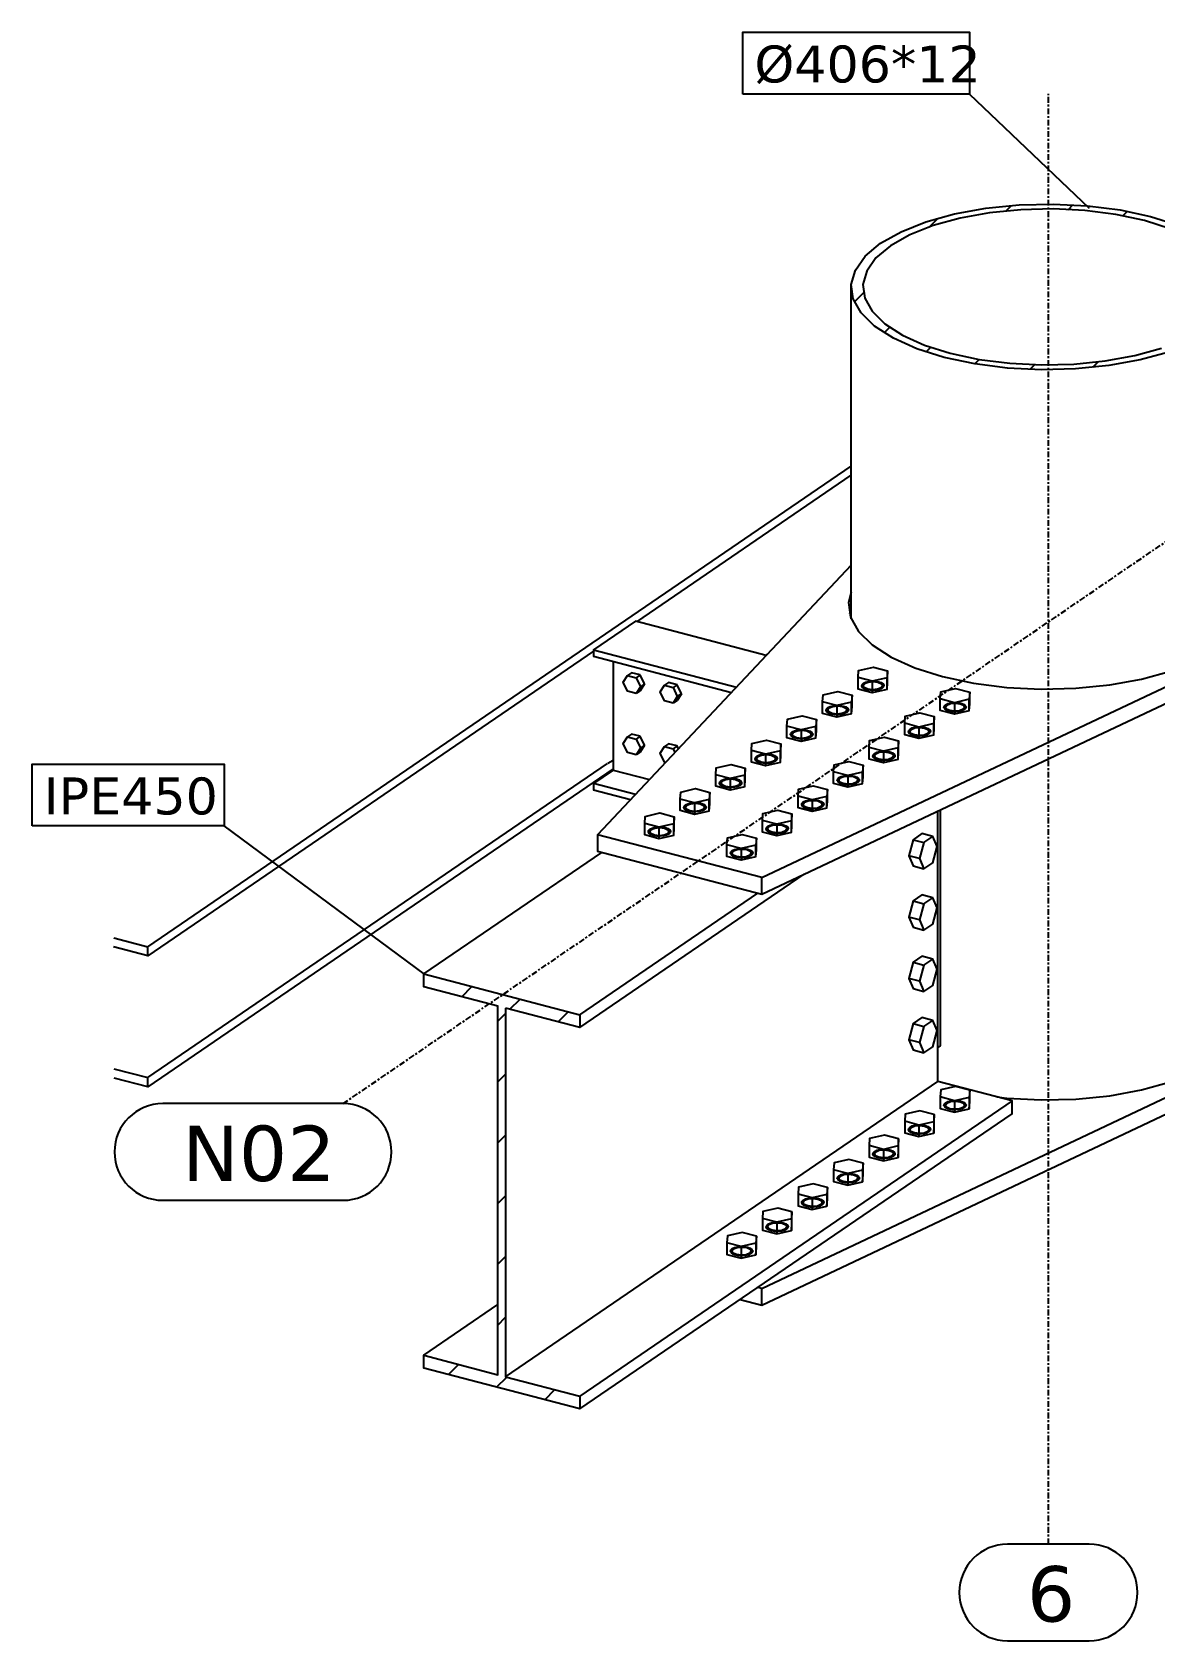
# Model space of a CAD drawing. Header units: millimetres. Extents: x 15962 to 71432, y 9666 to 72266.
# Drawn here: x 27945 to 29107, y 32932 to 34597 of the extents above; entities that cross this region are included whole.
import ezdxf

# ---------------------------------------------------------------- set-up
doc = ezdxf.new("R2010")
doc.units = ezdxf.units.MM
doc.header["$LTSCALE"] = 2
doc.linetypes.add('DXK_LINE_DOT3', pattern=[5.9187, 2.979, -0.9799, 0.9799, -0.9799])
doc.styles.add('Arial Narrow', font='verdana.ttf', dxfattribs={"height": 0.2})

msp = doc.modelspace()

# ---------------------------------------------------------------- hatches: boundary and pattern name
at = {"linetype": 'Continuous'}
h = msp.add_hatch(dxfattribs=at)
h.set_pattern_fill('', scale=14, style=0, pattern_type=0)
h.set_pattern_definition([(45, (28920.57, 34253.684), (-31.431, 31.431), [])])
h.paths.add_polyline_path([(28888.9726, 34260.4151), (28920.5708, 34253.6841), (28954.4547, 34249.3743), (28989.5947, 34247.6166), (29024.923, 34248.4644), (29059.3662, 34251.892), (29091.8779, 34257.7952), (29121.4701, 34265.9946), (29147.2436, 34276.2411), (29168.4155, 34288.2234), (29184.3423, 34301.5774), (29194.5402, 34315.8974), (29198.6993, 34330.7482), (29196.6932, 34345.6786), (29188.5829, 34360.2349), (29174.6148, 34373.9749), (29155.2133, 34386.4811), (29130.9679, 34397.3735), (29102.6154, 34406.3211), (29071.0171, 34413.0521), (29037.1332, 34417.3619), (29001.9933, 34419.1196), (28966.6649, 34418.2718), (28932.2217, 34414.8442), (28899.7101, 34408.941), (28870.1179, 34400.7416), (28844.3443, 34390.4951), (28823.1725, 34378.5128), (28807.2456, 34365.1588), (28797.0477, 34350.8388), (28792.8886, 34335.988), (28794.8947, 34321.0576), (28803.0051, 34306.5013), (28816.9732, 34292.7613), (28836.3746, 34280.2551), (28860.62, 34269.3627)])
h.paths.add_polyline_path([(28845.7984, 34283.3948), (28827.5438, 34295.1617), (28814.4014, 34308.0895), (28806.7706, 34321.7854), (28804.8831, 34335.8332), (28808.7963, 34349.8061), (28818.3913, 34363.2795), (28833.3767, 34375.8441), (28853.297, 34387.1181), (28877.547, 34396.7589), (28905.3899, 34404.4737), (28935.9797, 34410.0279), (28968.3869, 34413.2528), (29001.6268, 34414.0505), (29034.6895, 34412.3967), (29066.5704, 34408.3417), (29096.3008, 34402.0086), (29122.9773, 34393.5899), (29145.7895, 34383.3414), (29164.0441, 34371.5745), (29177.1865, 34358.6467), (29184.8174, 34344.9509), (29186.7049, 34330.903), (29182.7917, 34316.9301), (29173.1966, 34303.4567), (29158.2113, 34290.8921), (29138.2909, 34279.6181), (29114.0409, 34269.9773), (29086.198, 34262.2625), (29055.6083, 34256.7083), (29023.2011, 34253.4834), (28989.9611, 34252.6857), (28956.8984, 34254.3395), (28925.0175, 34258.3945), (28895.2871, 34264.7276), (28868.6106, 34273.1463)])
h = msp.add_hatch(dxfattribs=at)
h.set_pattern_fill('', scale=14, style=0, pattern_type=0)
h.set_pattern_definition([(45, (28350.38, 33622.49), (-31.431, 31.431), [])])
h.paths.add_polyline_path([(28511.9448, 33580.2381), (28350.3778, 33622.4918), (28350.3778, 33609.2597), (28427.1646, 33589.1781), (28427.1646, 33207.8037), (28350.3778, 33227.8853), (28350.3778, 33214.6532), (28511.9448, 33172.3996), (28511.9448, 33185.6317), (28435.1579, 33205.7133), (28435.1579, 33587.0876), (28511.9448, 33567.006)])

# ---------------------------------------------------------------- linework, layer by layer
at = {"color": 7, "linetype": 'Continuous'}
for p, q in [((29039.4044, 34414.435), (28915.1001, 34532.9314)), ((28574.2952, 33931.811), (28570.1275, 33928.9648)), ((28578.7137, 33922.4987), (28574.2952, 33931.811)), ((28578.7137, 33922.4987), (28574.5461, 33919.6525)), ((28612.561, 33921.8036), (28608.3934, 33918.9573)), ((28616.9796, 33912.4913), (28612.561, 33921.8036)), ((28829.8822, 33916.888), (28829.8822, 33928.8512)), ((28616.9796, 33912.4913), (28612.812, 33909.645)), ((28829.8822, 33916.888), (28814.6286, 33913.4203)), ((28914.942, 33894.666), (28914.942, 33906.6293)), ((28793.0751, 33891.7245), (28777.8214, 33888.2568)), ((28793.0751, 33891.7245), (28793.0751, 33903.6878)), ((28914.942, 33894.666), (28899.6884, 33891.1983)), ((28756.268, 33866.561), (28756.268, 33878.5243)), ((28878.1349, 33869.5025), (28878.1349, 33881.4658)), ((28574.2952, 33868.3695), (28570.1275, 33865.5232)), ((28578.7137, 33859.0572), (28574.2952, 33868.3695)), ((28578.7137, 33859.0572), (28574.5461, 33856.2109)), ((28756.268, 33866.561), (28741.0143, 33863.0933)), ((28841.3278, 33844.3391), (28841.3278, 33856.3023)), ((28878.1349, 33869.5025), (28862.8813, 33866.0348)), ((28719.4608, 33841.3975), (28704.2072, 33837.9298)), ((28719.4608, 33841.3975), (28719.4608, 33853.3608)), ((28841.3278, 33844.3391), (28826.0742, 33840.8714)), ((28682.6537, 33816.234), (28682.6537, 33828.1973)), ((28804.5207, 33819.1756), (28804.5207, 33831.1388)), ((28682.6537, 33816.234), (28667.4001, 33812.7663)), ((28767.7135, 33794.0121), (28767.7135, 33805.9753)), ((28804.5207, 33819.1756), (28789.267, 33815.7079)), ((28645.8466, 33791.0705), (28630.5929, 33787.6028)), ((28645.8466, 33791.0705), (28645.8466, 33803.0338)), ((28767.7135, 33794.0121), (28752.4599, 33790.5444)), ((28351.1945, 33622.1758), (28144.0224, 33775.5857)), ((28609.0395, 33765.9071), (28609.0395, 33777.8703)), ((28730.9064, 33768.8486), (28730.9064, 33780.8119)), ((28609.0395, 33765.9071), (28593.7858, 33762.4394)), ((28694.0993, 33743.6851), (28694.0993, 33755.6484)), ((28730.9064, 33768.8486), (28715.6528, 33765.3809)), ((28694.0993, 33743.6851), (28678.8457, 33740.2174)), ((28863.5067, 33741.7788), (28868.0639, 33731.2965)), ((28863.5067, 33678.3373), (28868.0639, 33667.8549)), ((28863.5067, 33614.8957), (28868.0639, 33604.4134)), ((28863.5067, 33551.4542), (28868.0639, 33540.9718))]:
    msp.add_line(p, q, dxfattribs=at)
at = {"color": 1, "linetype": 'DXK_LINE_DOT3'}
for p, q in [((28996.8314, 33032.4766), (28996.8314, 34533.0968)), ((28267.0398, 33488.2994), (29726.6387, 34485.1233))]:
    msp.add_line(p, q, dxfattribs=at)
at = {"color": 2, "linetype": 'Continuous'}
for p, q in [((28792.8886, 33989.9766), (28792.8886, 34335.988)), ((28570.9544, 33986.9309), (28792.8886, 34138.4995)), ((28791.4536, 33995.2189), (28792.8886, 34000.343)), ((28526.2327, 33957.8734), (28674.0647, 33919.2118)), ((28704.3383, 33952.0478), (28706.1731, 33953.3009)), ((28546.4919, 33843.2975), (28541.0446, 33840.1259)), ((28546.4919, 33833.4068), (28584.0046, 33823.5963)), ((28700.3766, 33722.1307), (28530.318, 33766.598)), ((28350.3778, 33622.4918), (28534.5506, 33748.2714)), ((28511.9448, 33567.006), (28744.2439, 33725.6532)), ((28511.9448, 33580.2381), (28696.1247, 33706.0226)), ((28029.5695, 33659.8951), (28064.7039, 33650.7066)), ((28064.7039, 33641.1903), (28029.4533, 33650.4092)), ((28029.5695, 33524.402), (28064.7039, 33515.2135)), ((28064.7039, 33505.6973), (28030.0446, 33514.7616)), ((28959.2318, 33491.1035), (28882.4449, 33511.1851)), ((28700.3766, 33297.0723), (28696.1247, 33298.1841)), ((28350.3778, 33227.8853), (28427.1646, 33280.3264))]:
    msp.add_line(p, q, dxfattribs=at)
for points in [[(29121.4701, 34265.9946), (29091.8779, 34257.7952), (29059.3662, 34251.892), (29024.923, 34248.4644), (28989.5947, 34247.6166), (28954.4547, 34249.3743), (28920.5708, 34253.6841), (28888.9726, 34260.4151), (28860.62, 34269.3627), (28836.3746, 34280.2551), (28816.9732, 34292.7613), (28803.0051, 34306.5013), (28794.8947, 34321.0576), (28792.8886, 34335.988), (28797.0477, 34350.8388), (28807.2456, 34365.1588), (28823.1725, 34378.5128), (28844.3443, 34390.4951), (28870.1179, 34400.7416), (28899.7101, 34408.941), (28932.2217, 34414.8442), (28966.6649, 34418.2718), (29001.9933, 34419.1196), (29037.1332, 34417.3619), (29071.0171, 34413.0521), (29102.6154, 34406.3211), (29130.9679, 34397.3735)], [(29122.9773, 34393.5899), (29096.3008, 34402.0086), (29066.5704, 34408.3417), (29034.6895, 34412.3967), (29001.6268, 34414.0505), (28968.3869, 34413.2528), (28935.9797, 34410.0279), (28905.3899, 34404.4737), (28877.547, 34396.7589), (28853.297, 34387.1181), (28833.3767, 34375.8441), (28818.3913, 34363.2795), (28808.7963, 34349.8061), (28804.8831, 34335.8332), (28806.7706, 34321.7854), (28814.4014, 34308.0895), (28827.5438, 34295.1617), (28845.7984, 34283.3948), (28868.6106, 34273.1463), (28895.2871, 34264.7276), (28925.0175, 34258.3945), (28956.8984, 34254.3395), (28989.9611, 34252.6857), (29023.2011, 34253.4834), (29055.6083, 34256.7083), (29086.198, 34262.2625), (29114.0409, 34269.9773)], [(28792.8886, 34045.3655), (28530.318, 33766.598), (28530.318, 33749.3781), (28700.3766, 33704.9108), (29189.6743, 33936.2729), (29462.0565, 34224.3832), (29462.0565, 34241.6031), (29291.986, 34286.0806), (29198.6993, 34242.0701)], [(28792.8886, 34017.5628), (28789.89, 34006.8558), (28791.9258, 33991.7047), (28800.156, 33976.9333), (28814.3305, 33962.9902), (28834.0187, 33950.2992), (28858.6224, 33939.2458), (28887.3939, 33930.166), (28919.4592, 33923.3355), (28953.8438, 33918.962), (28989.5031, 33917.1784), (29025.3535, 33918.0387), (29060.3057, 33921.5169), (29093.2978, 33927.5073), (29123.3273, 33935.8279), (29149.4818, 33946.2259), (29170.9665, 33958.3853), (29187.1287, 33971.9366), (29197.4773, 33986.4682), (29201.6979, 34001.5385), (29199.6621, 34016.6895), (29198.6993, 34018.4176)], [(28704.8635, 33951.9105), (28569.3822, 33987.3421), (28526.2327, 33957.8734), (28526.2327, 33951.1667), (28668.9962, 33913.8307)], [(28546.4919, 33945.8685), (28546.4919, 33833.4068), (28526.2327, 33819.5708)], [(28700.3766, 33704.9108), (28700.3766, 33722.1307), (29189.6743, 33953.4928), (29189.6743, 33936.2729)], [(28569.5442, 33808.2439), (28526.2327, 33819.5708), (28526.2327, 33812.8642), (28564.4757, 33802.8627)], [(28435.1579, 33205.7133), (28882.4449, 33511.1851), (28882.4449, 33791.001)], [(28884.9759, 33792.1977), (28884.9759, 33548.0148), (28882.4449, 33546.2863)], [(28677.8915, 33285.7319), (28700.3766, 33279.8525), (29189.6743, 33511.2146), (29324.3893, 33653.7084)], [(28943.4883, 33495.2208), (28953.8438, 33493.9037), (28989.5031, 33492.12), (29025.3535, 33492.9803), (29060.3057, 33496.4586), (29093.2978, 33502.449), (29123.3273, 33510.7696), (29149.4818, 33521.1675), (29170.9665, 33533.3269), (29187.1287, 33546.8783), (29197.4773, 33561.4099), (29201.6979, 33576.4801), (29199.6621, 33591.6312), (29198.6993, 33593.3593)], [(28700.3766, 33279.8525), (28700.3766, 33297.0723), (29189.6743, 33528.4344), (29189.6743, 33511.2146)], [(28511.9448, 33172.3996), (28959.2318, 33477.8715), (28959.2318, 33491.1035), (28511.9448, 33185.6317)]]:
    msp.add_lwpolyline(points, dxfattribs=at)
at = {"color": 7, "linetype": 'Continuous'}
for points in [[(28814.6286, 33925.3835), (28799.8958, 33929.2325), (28800.4166, 33936.5491), (28815.6703, 33940.0168), (28830.4031, 33936.1679), (28829.8822, 33928.8512)], [(28570.1275, 33912.6512), (28561.2904, 33914.9624), (28556.8719, 33924.2747), (28561.2904, 33931.2759), (28570.1275, 33928.9648), (28574.5461, 33919.6525)], [(28821.1963, 33924.8709), (28823.9231, 33923.8789), (28825.7911, 33922.5793), (28826.6174, 33921.0994), (28826.3211, 33919.584), (28824.9313, 33918.1814), (28822.5839, 33917.029), (28819.5089, 33916.2396), (28816.007, 33915.8904), (28812.4213, 33916.0156), (28809.1025, 33916.6029), (28806.3757, 33917.595), (28804.5077, 33918.8946), (28803.6814, 33920.3745), (28803.9777, 33921.8899), (28805.3675, 33923.2925), (28807.7149, 33924.4449), (28810.79, 33925.2343), (28814.2918, 33925.5835), (28817.8776, 33925.4583)], [(28819.8867, 33917.0151), (28814.8487, 33916.5127), (28809.8913, 33917.1421), (28806.3427, 33918.7349), (28805.1539, 33920.864), (28806.6434, 33922.9591), (28810.4121, 33924.4588), (28815.4501, 33924.9612), (28820.4076, 33924.3317), (28823.9561, 33922.739), (28825.1449, 33920.6098), (28823.6554, 33918.5147)], [(28608.3934, 33902.6438), (28599.5563, 33904.9549), (28595.1377, 33914.2673), (28599.5563, 33921.2685), (28608.3934, 33918.9573), (28612.812, 33909.645)], [(28777.8214, 33900.2201), (28763.0887, 33904.069), (28763.6095, 33911.3857), (28778.8631, 33914.8534), (28793.5959, 33911.0044), (28793.0751, 33903.6878)], [(28899.6884, 33903.1616), (28884.9556, 33907.0105), (28885.4765, 33914.3272), (28900.7301, 33917.7949), (28915.4629, 33913.9459), (28914.942, 33906.6293)], [(28741.0143, 33875.0566), (28726.2815, 33878.9055), (28726.8024, 33886.2222), (28742.056, 33889.6899), (28756.7888, 33885.8409), (28756.268, 33878.5243)], [(28784.3892, 33899.7074), (28787.116, 33898.7154), (28788.984, 33897.4158), (28789.8103, 33895.9359), (28789.514, 33894.4205), (28788.1242, 33893.0179), (28785.7768, 33891.8655), (28782.7017, 33891.0761), (28779.1999, 33890.7269), (28775.6141, 33890.8521), (28772.2954, 33891.4394), (28769.5686, 33892.4315), (28767.7006, 33893.7311), (28766.8743, 33895.211), (28767.1706, 33896.7264), (28768.5604, 33898.129), (28770.9078, 33899.2814), (28773.9829, 33900.0708), (28777.4847, 33900.42), (28781.0705, 33900.2948)], [(28783.0796, 33891.8516), (28778.0416, 33891.3492), (28773.0841, 33891.9787), (28769.5356, 33893.5714), (28768.3468, 33895.7005), (28769.8363, 33897.7956), (28773.605, 33899.2953), (28778.643, 33899.7977), (28783.6005, 33899.1682), (28787.149, 33897.5755), (28788.3378, 33895.4464), (28786.8483, 33893.3512)], [(28862.8813, 33877.9981), (28848.1485, 33881.8471), (28848.6693, 33889.1637), (28863.923, 33892.6314), (28878.6558, 33888.7825), (28878.1349, 33881.4658)], [(28906.2561, 33902.649), (28908.9829, 33901.657), (28910.8509, 33900.3574), (28911.6772, 33898.8774), (28911.381, 33897.362), (28909.9911, 33895.9595), (28907.6438, 33894.8071), (28904.5687, 33894.0176), (28901.0669, 33893.6684), (28897.4811, 33893.7936), (28894.1624, 33894.381), (28891.4355, 33895.373), (28889.5676, 33896.6726), (28888.7413, 33898.1525), (28889.0375, 33899.668), (28890.4274, 33901.0705), (28892.7747, 33902.2229), (28895.8498, 33903.0123), (28899.3516, 33903.3616), (28902.9374, 33903.2364)], [(28904.9466, 33894.7931), (28899.9085, 33894.2907), (28894.9511, 33894.9202), (28891.4026, 33896.5129), (28890.2138, 33898.6421), (28891.7033, 33900.7372), (28895.4719, 33902.2369), (28900.51, 33902.7393), (28905.4674, 33902.1098), (28909.0159, 33900.5171), (28910.2047, 33898.3879), (28908.7152, 33896.2928)], [(28747.5821, 33874.544), (28750.3089, 33873.5519), (28752.1768, 33872.2523), (28753.0031, 33870.7724), (28752.7069, 33869.257), (28751.317, 33867.8544), (28748.9697, 33866.702), (28745.8946, 33865.9126), (28742.3928, 33865.5634), (28738.807, 33865.6886), (28735.4883, 33866.276), (28732.7615, 33867.268), (28730.8935, 33868.5676), (28730.0672, 33870.0475), (28730.3635, 33871.5629), (28731.7533, 33872.9655), (28734.1006, 33874.1179), (28737.1757, 33874.9073), (28740.6776, 33875.2565), (28744.2633, 33875.1313)], [(28746.2725, 33866.6881), (28741.2345, 33866.1857), (28736.277, 33866.8152), (28732.7285, 33868.4079), (28731.5397, 33870.537), (28733.0292, 33872.6322), (28736.7978, 33874.1318), (28741.8359, 33874.6342), (28746.7933, 33874.0047), (28750.3419, 33872.412), (28751.5306, 33870.2829), (28750.0411, 33868.1878)], [(28869.449, 33877.4855), (28872.1758, 33876.4935), (28874.0438, 33875.1939), (28874.8701, 33873.7139), (28874.5738, 33872.1985), (28873.184, 33870.796), (28870.8367, 33869.6436), (28867.7616, 33868.8541), (28864.2597, 33868.5049), (28860.674, 33868.6301), (28857.3552, 33869.2175), (28854.6284, 33870.2095), (28852.7604, 33871.5091), (28851.9341, 33872.9891), (28852.2304, 33874.5045), (28853.6202, 33875.907), (28855.9676, 33877.0594), (28859.0427, 33877.8489), (28862.5445, 33878.1981), (28866.1303, 33878.0729)], [(28868.1394, 33869.6296), (28863.1014, 33869.1272), (28858.144, 33869.7567), (28854.5954, 33871.3494), (28853.4066, 33873.4786), (28854.8961, 33875.5737), (28858.6648, 33877.0734), (28863.7028, 33877.5758), (28868.6603, 33876.9463), (28872.2088, 33875.3536), (28873.3976, 33873.2244), (28871.9081, 33871.1293)], [(28570.1275, 33849.2097), (28561.2904, 33851.5208), (28556.8719, 33860.8332), (28561.2904, 33867.8344), (28570.1275, 33865.5232), (28574.5461, 33856.2109)], [(28704.2072, 33849.8931), (28689.4744, 33853.742), (28689.9952, 33861.0587), (28705.2489, 33864.5264), (28719.9817, 33860.6774), (28719.4608, 33853.3608)], [(28826.0742, 33852.8346), (28811.3414, 33856.6836), (28811.8622, 33864.0002), (28827.1158, 33867.4679), (28841.8486, 33863.619), (28841.3278, 33856.3023)], [(28667.4001, 33824.7296), (28652.6673, 33828.5785), (28653.1881, 33835.8952), (28668.4418, 33839.3629), (28683.1746, 33835.5139), (28682.6537, 33828.1973)], [(28710.7749, 33849.3805), (28713.5017, 33848.3884), (28715.3697, 33847.0888), (28716.196, 33845.6089), (28715.8998, 33844.0935), (28714.5099, 33842.6909), (28712.1626, 33841.5385), (28709.0875, 33840.7491), (28705.5857, 33840.3999), (28701.9999, 33840.5251), (28698.6812, 33841.1125), (28695.9543, 33842.1045), (28694.0864, 33843.4041), (28693.2601, 33844.884), (28693.5563, 33846.3994), (28694.9462, 33847.802), (28697.2935, 33848.9544), (28700.3686, 33849.7438), (28703.8704, 33850.093), (28707.4562, 33849.9678)], [(28709.4654, 33841.5246), (28704.4273, 33841.0222), (28699.4699, 33841.6517), (28695.9213, 33843.2444), (28694.7326, 33845.3736), (28696.2221, 33847.4687), (28699.9907, 33848.9683), (28705.0287, 33849.4707), (28709.9862, 33848.8413), (28713.5347, 33847.2485), (28714.7235, 33845.1194), (28713.234, 33843.0243)], [(28789.267, 33827.6711), (28774.5342, 33831.5201), (28775.0551, 33838.8367), (28790.3087, 33842.3044), (28805.0415, 33838.4555), (28804.5207, 33831.1388)], [(28832.6419, 33852.322), (28835.3687, 33851.33), (28837.2367, 33850.0304), (28838.063, 33848.5505), (28837.7667, 33847.035), (28836.3769, 33845.6325), (28834.0295, 33844.4801), (28830.9544, 33843.6906), (28827.4526, 33843.3414), (28823.8668, 33843.4666), (28820.5481, 33844.054), (28817.8213, 33845.046), (28815.9533, 33846.3456), (28815.127, 33847.8256), (28815.4233, 33849.341), (28816.8131, 33850.7435), (28819.1605, 33851.8959), (28822.2356, 33852.6854), (28825.7374, 33853.0346), (28829.3232, 33852.9094)], [(28831.3323, 33844.4661), (28826.2943, 33843.9637), (28821.3368, 33844.5932), (28817.7883, 33846.1859), (28816.5995, 33848.3151), (28818.089, 33850.4102), (28821.8577, 33851.9099), (28826.8957, 33852.4123), (28831.8532, 33851.7828), (28835.4017, 33850.1901), (28836.5905, 33848.0609), (28835.101, 33845.9658)], [(28673.9678, 33824.217), (28676.6946, 33823.225), (28678.5626, 33821.9254), (28679.3889, 33820.4454), (28679.0926, 33818.93), (28677.7028, 33817.5275), (28675.3554, 33816.3751), (28672.2804, 33815.5856), (28668.7785, 33815.2364), (28665.1928, 33815.3616), (28661.874, 33815.949), (28659.1472, 33816.941), (28657.2792, 33818.2406), (28656.4529, 33819.7205), (28656.7492, 33821.236), (28658.139, 33822.6385), (28660.4864, 33823.7909), (28663.5615, 33824.5804), (28667.0633, 33824.9296), (28670.6491, 33824.8044)], [(28672.6582, 33816.3611), (28667.6202, 33815.8587), (28662.6628, 33816.4882), (28659.1142, 33818.0809), (28657.9254, 33820.2101), (28659.4149, 33822.3052), (28663.1836, 33823.8049), (28668.2216, 33824.3073), (28673.1791, 33823.6778), (28676.7276, 33822.0851), (28677.9164, 33819.9559), (28676.4269, 33817.8608)], [(28795.8348, 33827.1585), (28798.5616, 33826.1665), (28800.4295, 33824.8669), (28801.2558, 33823.387), (28800.9596, 33821.8716), (28799.5698, 33820.469), (28797.2224, 33819.3166), (28794.1473, 33818.5272), (28790.6455, 33818.1779), (28787.0597, 33818.3032), (28783.741, 33818.8905), (28781.0142, 33819.8826), (28779.1462, 33821.1821), (28778.3199, 33822.6621), (28778.6162, 33824.1775), (28780.006, 33825.58), (28782.3533, 33826.7324), (28785.4284, 33827.5219), (28788.9303, 33827.8711), (28792.516, 33827.7459)], [(28794.5252, 33819.3027), (28789.4872, 33818.8003), (28784.5297, 33819.4297), (28780.9812, 33821.0224), (28779.7924, 33823.1516), (28781.2819, 33825.2467), (28785.0506, 33826.7464), (28790.0886, 33827.2488), (28795.046, 33826.6193), (28798.5946, 33825.0266), (28799.7833, 33822.8974), (28798.2939, 33820.8023)], [(28630.5929, 33799.5661), (28615.8602, 33803.4151), (28616.381, 33810.7317), (28631.6346, 33814.1994), (28646.3674, 33810.3505), (28645.8466, 33803.0338)], [(28752.4599, 33802.5076), (28737.7271, 33806.3566), (28738.2479, 33813.6733), (28753.5016, 33817.141), (28768.2344, 33813.292), (28767.7135, 33805.9753)], [(28593.7858, 33774.4026), (28579.053, 33778.2516), (28579.5739, 33785.5682), (28594.8275, 33789.0359), (28609.5603, 33785.187), (28609.0395, 33777.8703)], [(28637.1607, 33799.0535), (28639.8875, 33798.0615), (28641.7555, 33796.7619), (28642.5818, 33795.2819), (28642.2855, 33793.7665), (28640.8957, 33792.364), (28638.5483, 33791.2116), (28635.4732, 33790.4221), (28631.9714, 33790.0729), (28628.3856, 33790.1981), (28625.0669, 33790.7855), (28622.3401, 33791.7775), (28620.4721, 33793.0771), (28619.6458, 33794.5571), (28619.9421, 33796.0725), (28621.3319, 33797.475), (28623.6793, 33798.6274), (28626.7544, 33799.4169), (28630.2562, 33799.7661), (28633.842, 33799.6409)], [(28635.8511, 33791.1976), (28630.8131, 33790.6952), (28625.8556, 33791.3247), (28622.3071, 33792.9174), (28621.1183, 33795.0466), (28622.6078, 33797.1417), (28626.3765, 33798.6414), (28631.4145, 33799.1438), (28636.372, 33798.5143), (28639.9205, 33796.9216), (28641.1093, 33794.7924), (28639.6198, 33792.6973)], [(28715.6528, 33777.3442), (28700.92, 33781.1931), (28701.4408, 33788.5098), (28716.6945, 33791.9775), (28731.4273, 33788.1285), (28730.9064, 33780.8119)], [(28759.0276, 33801.995), (28761.7544, 33801.003), (28763.6224, 33799.7034), (28764.4487, 33798.2235), (28764.1525, 33796.7081), (28762.7626, 33795.3055), (28760.4153, 33794.1531), (28757.3402, 33793.3637), (28753.8384, 33793.0145), (28750.2526, 33793.1397), (28746.9339, 33793.727), (28744.207, 33794.7191), (28742.3391, 33796.0187), (28741.5128, 33797.4986), (28741.809, 33799.014), (28743.1989, 33800.4166), (28745.5462, 33801.569), (28748.6213, 33802.3584), (28752.1231, 33802.7076), (28755.7089, 33802.5824)], [(28757.7181, 33794.1392), (28752.68, 33793.6368), (28747.7226, 33794.2663), (28744.1741, 33795.859), (28742.9853, 33797.9881), (28744.4748, 33800.0832), (28748.2434, 33801.5829), (28753.2815, 33802.0853), (28758.2389, 33801.4558), (28761.7874, 33799.8631), (28762.9762, 33797.734), (28761.4867, 33795.6388)], [(28600.3535, 33773.89), (28603.0804, 33772.898), (28604.9483, 33771.5984), (28605.7746, 33770.1185), (28605.4784, 33768.603), (28604.0885, 33767.2005), (28601.7412, 33766.0481), (28598.6661, 33765.2586), (28595.1643, 33764.9094), (28591.5785, 33765.0346), (28588.2598, 33765.622), (28585.533, 33766.614), (28583.665, 33767.9136), (28582.8387, 33769.3936), (28583.135, 33770.909), (28584.5248, 33772.3115), (28586.8721, 33773.4639), (28589.9472, 33774.2534), (28593.4491, 33774.6026), (28597.0348, 33774.4774)], [(28599.044, 33766.0341), (28594.006, 33765.5317), (28589.0485, 33766.1612), (28585.5, 33767.7539), (28584.3112, 33769.8831), (28585.8007, 33771.9782), (28589.5693, 33773.4779), (28594.6074, 33773.9803), (28599.5648, 33773.3508), (28603.1134, 33771.7581), (28604.3021, 33769.6289), (28602.8126, 33767.5338)], [(28722.2205, 33776.8316), (28724.9473, 33775.8395), (28726.8153, 33774.5399), (28727.6416, 33773.06), (28727.3453, 33771.5446), (28725.9555, 33770.142), (28723.6082, 33768.9896), (28720.5331, 33768.2002), (28717.0312, 33767.851), (28713.4455, 33767.9762), (28710.1267, 33768.5636), (28707.3999, 33769.5556), (28705.5319, 33770.8552), (28704.7056, 33772.3351), (28705.0019, 33773.8505), (28706.3917, 33775.2531), (28708.7391, 33776.4055), (28711.8142, 33777.1949), (28715.316, 33777.5441), (28718.9018, 33777.4189)], [(28720.9109, 33768.9757), (28715.8729, 33768.4733), (28710.9155, 33769.1028), (28707.3669, 33770.6955), (28706.1781, 33772.8246), (28707.6676, 33774.9197), (28711.4363, 33776.4194), (28716.4743, 33776.9218), (28721.4318, 33776.2923), (28724.9803, 33774.6996), (28726.1691, 33772.5705), (28724.6796, 33770.4754)], [(28678.8457, 33752.1807), (28664.1129, 33756.0296), (28664.6337, 33763.3463), (28679.8873, 33766.814), (28694.6201, 33762.965), (28694.0993, 33755.6484)], [(28685.4134, 33751.6681), (28688.1402, 33750.676), (28690.0082, 33749.3764), (28690.8345, 33747.8965), (28690.5382, 33746.3811), (28689.1484, 33744.9785), (28686.801, 33743.8261), (28683.7259, 33743.0367), (28680.2241, 33742.6875), (28676.6383, 33742.8127), (28673.3196, 33743.4001), (28670.5928, 33744.3921), (28668.7248, 33745.6917), (28667.8985, 33747.1716), (28668.1948, 33748.687), (28669.5846, 33750.0896), (28671.932, 33751.242), (28675.0071, 33752.0314), (28678.5089, 33752.3806), (28682.0947, 33752.2554)], [(28684.1038, 33743.8122), (28679.0658, 33743.3098), (28674.1083, 33743.9393), (28670.5598, 33745.532), (28669.371, 33747.6612), (28670.8605, 33749.7563), (28674.6292, 33751.2559), (28679.6672, 33751.7583), (28684.6247, 33751.1288), (28688.1732, 33749.5361), (28689.362, 33747.407), (28687.8725, 33745.3119)], [(28908.9829, 33489.8307), (28910.8509, 33488.5311), (28911.6772, 33487.0512), (28911.381, 33485.5358), (28909.9911, 33484.1332), (28907.6438, 33482.9808), (28904.5687, 33482.1914), (28901.0669, 33481.8421), (28897.4811, 33481.9674), (28894.1624, 33482.5547), (28891.4355, 33483.5468), (28889.5676, 33484.8463), (28888.7413, 33486.3263), (28889.0375, 33487.8417), (28890.4274, 33489.2442), (28892.7747, 33490.3966), (28895.8498, 33491.1861), (28899.3516, 33491.5353), (28902.9374, 33491.4101), (28906.2561, 33490.8227)], [(28891.7033, 33488.9109), (28895.4719, 33490.4106), (28900.51, 33490.913), (28905.4674, 33490.2835), (28909.0159, 33488.6908), (28910.2047, 33486.5616), (28908.7152, 33484.4665), (28904.9466, 33482.9669), (28899.9085, 33482.4645), (28894.9511, 33483.0939), (28891.4026, 33484.6866), (28890.2138, 33486.8158)], [(28872.1758, 33464.6672), (28874.0438, 33463.3676), (28874.8701, 33461.8877), (28874.5738, 33460.3723), (28873.184, 33458.9697), (28870.8367, 33457.8173), (28867.7616, 33457.0279), (28864.2597, 33456.6787), (28860.674, 33456.8039), (28857.3552, 33457.3912), (28854.6284, 33458.3833), (28852.7604, 33459.6829), (28851.9341, 33461.1628), (28852.2304, 33462.6782), (28853.6202, 33464.0808), (28855.9676, 33465.2332), (28859.0427, 33466.0226), (28862.5445, 33466.3718), (28866.1303, 33466.2466), (28869.449, 33465.6592)], [(28854.8961, 33463.7474), (28858.6648, 33465.2471), (28863.7028, 33465.7495), (28868.6603, 33465.12), (28872.2088, 33463.5273), (28873.3976, 33461.3982), (28871.9081, 33459.303), (28868.1394, 33457.8034), (28863.1014, 33457.301), (28858.144, 33457.9305), (28854.5954, 33459.5232), (28853.4066, 33461.6523)], [(28835.3687, 33439.5037), (28837.2367, 33438.2041), (28838.063, 33436.7242), (28837.7667, 33435.2088), (28836.3769, 33433.8062), (28834.0295, 33432.6538), (28830.9544, 33431.8644), (28827.4526, 33431.5152), (28823.8668, 33431.6404), (28820.5481, 33432.2278), (28817.8213, 33433.2198), (28815.9533, 33434.5194), (28815.127, 33435.9993), (28815.4233, 33437.5147), (28816.8131, 33438.9173), (28819.1605, 33440.0697), (28822.2356, 33440.8591), (28825.7374, 33441.2083), (28829.3232, 33441.0831), (28832.6419, 33440.4958)], [(28818.089, 33438.5839), (28821.8577, 33440.0836), (28826.8957, 33440.586), (28831.8532, 33439.9565), (28835.4017, 33438.3638), (28836.5905, 33436.2347), (28835.101, 33434.1396), (28831.3323, 33432.6399), (28826.2943, 33432.1375), (28821.3368, 33432.767), (28817.7883, 33434.3597), (28816.5995, 33436.4888)], [(28798.5616, 33414.3402), (28800.4295, 33413.0406), (28801.2558, 33411.5607), (28800.9596, 33410.0453), (28799.5698, 33408.6427), (28797.2224, 33407.4903), (28794.1473, 33406.7009), (28790.6455, 33406.3517), (28787.0597, 33406.4769), (28783.741, 33407.0643), (28781.0142, 33408.0563), (28779.1462, 33409.3559), (28778.3199, 33410.8358), (28778.6162, 33412.3512), (28780.006, 33413.7538), (28782.3533, 33414.9062), (28785.4284, 33415.6956), (28788.9303, 33416.0448), (28792.516, 33415.9196), (28795.8348, 33415.3323)], [(28781.2819, 33413.4205), (28785.0506, 33414.9201), (28790.0886, 33415.4225), (28795.046, 33414.793), (28798.5946, 33413.2003), (28799.7833, 33411.0712), (28798.2939, 33408.9761), (28794.5252, 33407.4764), (28789.4872, 33406.974), (28784.5297, 33407.6035), (28780.9812, 33409.1962), (28779.7924, 33411.3254)], [(28761.7544, 33389.1767), (28763.6224, 33387.8772), (28764.4487, 33386.3972), (28764.1525, 33384.8818), (28762.7626, 33383.4793), (28760.4153, 33382.3269), (28757.3402, 33381.5374), (28753.8384, 33381.1882), (28750.2526, 33381.3134), (28746.9339, 33381.9008), (28744.207, 33382.8928), (28742.3391, 33384.1924), (28741.5128, 33385.6723), (28741.809, 33387.1878), (28743.1989, 33388.5903), (28745.5462, 33389.7427), (28748.6213, 33390.5321), (28752.1231, 33390.8814), (28755.7089, 33390.7561), (28759.0276, 33390.1688)], [(28744.4748, 33388.257), (28748.2434, 33389.7566), (28753.2815, 33390.2591), (28758.2389, 33389.6296), (28761.7874, 33388.0369), (28762.9762, 33385.9077), (28761.4867, 33383.8126), (28757.7181, 33382.3129), (28752.68, 33381.8105), (28747.7226, 33382.44), (28744.1741, 33384.0327), (28742.9853, 33386.1619)], [(28724.9473, 33364.0133), (28726.8153, 33362.7137), (28727.6416, 33361.2337), (28727.3453, 33359.7183), (28725.9555, 33358.3158), (28723.6082, 33357.1634), (28720.5331, 33356.3739), (28717.0312, 33356.0247), (28713.4455, 33356.1499), (28710.1267, 33356.7373), (28707.3999, 33357.7293), (28705.5319, 33359.0289), (28704.7056, 33360.5089), (28705.0019, 33362.0243), (28706.3917, 33363.4268), (28708.7391, 33364.5792), (28711.8142, 33365.3687), (28715.316, 33365.7179), (28718.9018, 33365.5927), (28722.2205, 33365.0053)], [(28707.6676, 33363.0935), (28711.4363, 33364.5932), (28716.4743, 33365.0956), (28721.4318, 33364.4661), (28724.9803, 33362.8734), (28726.1691, 33360.7442), (28724.6796, 33358.6491), (28720.9109, 33357.1494), (28715.8729, 33356.647), (28710.9155, 33357.2765), (28707.3669, 33358.8692), (28706.1781, 33360.9984)], [(28688.1402, 33338.8498), (28690.0082, 33337.5502), (28690.8345, 33336.0703), (28690.5382, 33334.5548), (28689.1484, 33333.1523), (28686.801, 33331.9999), (28683.7259, 33331.2104), (28680.2241, 33330.8612), (28676.6383, 33330.9864), (28673.3196, 33331.5738), (28670.5928, 33332.5658), (28668.7248, 33333.8654), (28667.8985, 33335.3454), (28668.1948, 33336.8608), (28669.5846, 33338.2633), (28671.932, 33339.4157), (28675.0071, 33340.2052), (28678.5089, 33340.5544), (28682.0947, 33340.4292), (28685.4134, 33339.8418)], [(28670.8605, 33337.93), (28674.6292, 33339.4297), (28679.6672, 33339.9321), (28684.6247, 33339.3026), (28688.1732, 33337.7099), (28689.362, 33335.5807), (28687.8725, 33333.4856), (28684.1038, 33331.9859), (28679.0658, 33331.4835), (28674.1083, 33332.113), (28670.5598, 33333.7057), (28669.371, 33335.8349)]]:
    msp.add_lwpolyline(points, close=True, dxfattribs=at)
for points in [[(28574.2952, 33931.811), (28565.458, 33934.1222), (28561.2904, 33931.2759)], [(28578.7137, 33922.4987), (28574.2952, 33915.4975), (28570.1275, 33912.6512)], [(28612.561, 33921.8036), (28603.7239, 33924.1147), (28599.5563, 33921.2685)], [(28814.6286, 33925.3835), (28814.6286, 33913.4203), (28799.8958, 33917.2692), (28799.8958, 33929.2325)], [(28829.8822, 33916.888), (28830.4031, 33924.2046), (28830.4031, 33936.1679)], [(28616.9796, 33912.4913), (28612.561, 33905.4901), (28608.3934, 33902.6438)], [(28793.0751, 33891.7245), (28793.5959, 33899.0411), (28793.5959, 33911.0044)], [(28899.6884, 33903.1616), (28899.6884, 33891.1983), (28884.9556, 33895.0473), (28884.9556, 33907.0105)], [(28914.942, 33894.666), (28915.4629, 33901.9827), (28915.4629, 33913.9459)], [(28777.8214, 33900.2201), (28777.8214, 33888.2568), (28763.0887, 33892.1057), (28763.0887, 33904.069)], [(28878.1349, 33869.5025), (28878.6558, 33876.8192), (28878.6558, 33888.7825)], [(28741.0143, 33875.0566), (28741.0143, 33863.0933), (28726.2815, 33866.9423), (28726.2815, 33878.9055)], [(28756.268, 33866.561), (28756.7888, 33873.8777), (28756.7888, 33885.8409)], [(28862.8813, 33877.9981), (28862.8813, 33866.0348), (28848.1485, 33869.8838), (28848.1485, 33881.8471)], [(28574.2952, 33868.3695), (28565.458, 33870.6806), (28561.2904, 33867.8344)], [(28578.7137, 33859.0572), (28574.2952, 33852.0559), (28570.1275, 33849.2097)], [(28600.6189, 33841.2355), (28599.5563, 33841.5134), (28595.1377, 33850.8257), (28599.5563, 33857.8269), (28608.3934, 33855.5158), (28610.2949, 33851.5083)], [(28612.561, 33858.362), (28603.7239, 33860.6732), (28599.5563, 33857.8269)], [(28613.9644, 33855.4042), (28612.561, 33858.362), (28608.3934, 33855.5158)], [(28719.4608, 33841.3975), (28719.9817, 33848.7142), (28719.9817, 33860.6774)], [(28826.0742, 33852.8346), (28826.0742, 33840.8714), (28811.3414, 33844.7203), (28811.3414, 33856.6836)], [(28841.3278, 33844.3391), (28841.8486, 33851.6557), (28841.8486, 33863.619)], [(28704.2072, 33849.8931), (28704.2072, 33837.9298), (28689.4744, 33841.7788), (28689.4744, 33853.742)], [(28804.5207, 33819.1756), (28805.0415, 33826.4922), (28805.0415, 33838.4555)], [(28667.4001, 33824.7296), (28667.4001, 33812.7663), (28652.6673, 33816.6153), (28652.6673, 33828.5785)], [(28682.6537, 33816.234), (28683.1746, 33823.5507), (28683.1746, 33835.5139)], [(28789.267, 33827.6711), (28789.267, 33815.7079), (28774.5342, 33819.5568), (28774.5342, 33831.5201)], [(28645.8466, 33791.0705), (28646.3674, 33798.3872), (28646.3674, 33810.3505)], [(28752.4599, 33802.5076), (28752.4599, 33790.5444), (28737.7271, 33794.3933), (28737.7271, 33806.3566)], [(28767.7135, 33794.0121), (28768.2344, 33801.3287), (28768.2344, 33813.292)], [(28630.5929, 33799.5661), (28630.5929, 33787.6028), (28615.8602, 33791.4518), (28615.8602, 33803.4151)], [(28593.7858, 33774.4026), (28593.7858, 33762.4394), (28579.053, 33766.2883), (28579.053, 33778.2516)], [(28609.0395, 33765.9071), (28609.5603, 33773.2237), (28609.5603, 33785.187)], [(28715.6528, 33777.3442), (28715.6528, 33765.3809), (28700.92, 33769.2299), (28700.92, 33781.1931)], [(28730.9064, 33768.8486), (28731.4273, 33776.1652), (28731.4273, 33788.1285)], [(28678.8457, 33752.1807), (28678.8457, 33740.2174), (28664.1129, 33744.0664), (28664.1129, 33756.0296)], [(28694.0993, 33743.6851), (28694.6201, 33751.0018), (28694.6201, 33762.965)], [(28868.0639, 33758.4857), (28877.1782, 33764.7102), (28865.9535, 33767.6458), (28856.8392, 33761.4212), (28852.2821, 33744.7143), (28856.8392, 33734.232), (28868.0639, 33731.2965), (28877.1782, 33737.521), (28881.7353, 33754.2279), (28877.1782, 33764.7102)], [(28856.8392, 33761.4212), (28868.0639, 33758.4857), (28863.5067, 33741.7788), (28852.2821, 33744.7143)], [(28868.0639, 33695.0442), (28877.1782, 33701.2687), (28865.9535, 33704.2042), (28856.8392, 33697.9797), (28852.2821, 33681.2728), (28856.8392, 33670.7904), (28868.0639, 33667.8549), (28877.1782, 33674.0795), (28881.7353, 33690.7864), (28877.1782, 33701.2687)], [(28856.8392, 33697.9797), (28868.0639, 33695.0442), (28863.5067, 33678.3373), (28852.2821, 33681.2728)], [(28868.0639, 33631.6026), (28877.1782, 33637.8272), (28865.9535, 33640.7627), (28856.8392, 33634.5381), (28852.2821, 33617.8312), (28856.8392, 33607.3489), (28868.0639, 33604.4134), (28877.1782, 33610.6379), (28881.7353, 33627.3448), (28877.1782, 33637.8272)], [(28856.8392, 33634.5381), (28868.0639, 33631.6026), (28863.5067, 33614.8957), (28852.2821, 33617.8312)], [(28868.0639, 33568.1611), (28877.1782, 33574.3856), (28865.9535, 33577.3211), (28856.8392, 33571.0966), (28852.2821, 33554.3897), (28856.8392, 33543.9073), (28868.0639, 33540.9718), (28877.1782, 33547.1964), (28881.7353, 33563.9033), (28877.1782, 33574.3856)], [(28856.8392, 33571.0966), (28868.0639, 33568.1611), (28863.5067, 33551.4542), (28852.2821, 33554.3897)], [(28899.6884, 33491.3353), (28884.9556, 33495.1843), (28884.9556, 33483.221), (28899.6884, 33479.3721), (28914.942, 33482.8398), (28915.4629, 33490.1564), (28915.4629, 33502.1197), (28900.7301, 33505.9686), (28885.4765, 33502.5009), (28884.9556, 33495.1843)], [(28914.942, 33494.803), (28899.6884, 33491.3353), (28899.6884, 33479.3721)], [(28915.4629, 33502.1197), (28914.942, 33494.803), (28914.942, 33482.8398)], [(28862.8813, 33466.1718), (28848.1485, 33470.0208), (28848.1485, 33458.0575), (28862.8813, 33454.2086), (28878.1349, 33457.6763), (28878.6558, 33464.9929), (28878.6558, 33476.9562), (28863.923, 33480.8052), (28848.6693, 33477.3375), (28848.1485, 33470.0208)], [(28878.6558, 33476.9562), (28878.1349, 33469.6395), (28878.1349, 33457.6763)], [(28826.0742, 33441.0084), (28811.3414, 33444.8573), (28811.3414, 33432.8941), (28826.0742, 33429.0451), (28841.3278, 33432.5128), (28841.8486, 33439.8295), (28841.8486, 33451.7927), (28827.1158, 33455.6417), (28811.8622, 33452.174), (28811.3414, 33444.8573)], [(28878.1349, 33469.6395), (28862.8813, 33466.1718), (28862.8813, 33454.2086)], [(28841.3278, 33444.4761), (28826.0742, 33441.0084), (28826.0742, 33429.0451)], [(28841.8486, 33451.7927), (28841.3278, 33444.4761), (28841.3278, 33432.5128)], [(28789.267, 33415.8449), (28774.5342, 33419.6938), (28774.5342, 33407.7306), (28789.267, 33403.8816), (28804.5207, 33407.3493), (28805.0415, 33414.666), (28805.0415, 33426.6292), (28790.3087, 33430.4782), (28775.0551, 33427.0105), (28774.5342, 33419.6938)], [(28805.0415, 33426.6292), (28804.5207, 33419.3126), (28804.5207, 33407.3493)], [(28804.5207, 33419.3126), (28789.267, 33415.8449), (28789.267, 33403.8816)], [(28752.4599, 33390.6814), (28737.7271, 33394.5303), (28737.7271, 33382.5671), (28752.4599, 33378.7181), (28767.7135, 33382.1858), (28768.2344, 33389.5025), (28768.2344, 33401.4657), (28753.5016, 33405.3147), (28738.2479, 33401.847), (28737.7271, 33394.5303)], [(28767.7135, 33394.1491), (28752.4599, 33390.6814), (28752.4599, 33378.7181)], [(28768.2344, 33401.4657), (28767.7135, 33394.1491), (28767.7135, 33382.1858)], [(28715.6528, 33365.5179), (28700.92, 33369.3669), (28700.92, 33357.4036), (28715.6528, 33353.5546), (28730.9064, 33357.0223), (28731.4273, 33364.339), (28731.4273, 33376.3023), (28716.6945, 33380.1512), (28701.4408, 33376.6835), (28700.92, 33369.3669)], [(28731.4273, 33376.3023), (28730.9064, 33368.9856), (28730.9064, 33357.0223)], [(28730.9064, 33368.9856), (28715.6528, 33365.5179), (28715.6528, 33353.5546)], [(28678.8457, 33340.3544), (28664.1129, 33344.2034), (28664.1129, 33332.2401), (28678.8457, 33328.3912), (28694.0993, 33331.8589), (28694.6201, 33339.1755), (28694.6201, 33351.1388), (28679.8873, 33354.9877), (28664.6337, 33351.52), (28664.1129, 33344.2034)], [(28694.0993, 33343.8221), (28678.8457, 33340.3544), (28678.8457, 33328.3912)], [(28694.6201, 33351.1388), (28694.0993, 33343.8221), (28694.0993, 33331.8589)]]:
    msp.add_lwpolyline(points, dxfattribs=at)
at = {"color": 2, "linetype": 'Continuous'}
msp.add_lwpolyline([(28435.1579, 33587.0876), (28435.1579, 33205.7133), (28511.9448, 33185.6317), (28511.9448, 33172.3996), (28350.3778, 33214.6532), (28350.3778, 33227.8853), (28427.1646, 33207.8037), (28427.1646, 33589.1781), (28350.3778, 33609.2597), (28350.3778, 33622.4918), (28511.9448, 33580.2381), (28511.9448, 33567.006)], close=True, dxfattribs=at)
at = {"color": 1, "linetype": 'Continuous'}
for points in [[(28267.0398, 33388.2994, 1), (28267.0398, 33488.2994), (28080.321, 33488.2994, 1), (28080.321, 33388.2994)], [(29039.0677, 32932.4766, 1), (29039.0677, 33032.4766), (28954.595, 33032.4766, 1), (28954.595, 32932.4766)]]:
    msp.add_lwpolyline(points, format="xyb", close=True, dxfattribs=at)

# ---------------------------------------------------------------- texts
at = {"color": 1, "linetype": 'Continuous', "style": 'Arial Narrow'}
for s, height, p in [('N02', 57.30469, (28100.321, 33408.2994)), ('6', 57.3047, (28974.595, 32952.4766))]:
    msp.add_text(s, height=height, dxfattribs=at).set_placement(p)

# ---------------------------------------------------------------- wipeouts: each hides what was drawn before it
at = {"color": 0}
for points in [[(28903.1001, 34544.9314), (28903.1001, 34584.9314), (28692.6313, 34584.9314), (28692.6313, 34544.9314)], [(28132.0224, 33787.5857), (28132.0224, 33827.5857), (27957.1787, 33827.5857), (27957.1787, 33787.5857)]]:
    msp.add_wipeout(points, dxfattribs=at)

# ---------------------------------------------------------------- next in the draw order: wipeouts: each hides what was drawn before it
for points in [[(28903.1001, 34544.9314), (28903.1001, 34584.9314), (28692.6313, 34584.9314), (28692.6313, 34544.9314)], [(28132.0224, 33787.5857), (28132.0224, 33827.5857), (27957.1787, 33827.5857), (27957.1787, 33787.5857)]]:
    msp.add_wipeout(points, dxfattribs=at)

# ---------------------------------------------------------------- next in the draw order: linework, layer by layer
at = {"color": 7, "linetype": 'Continuous'}
for points in [[(28680.6313, 34532.9314), (28680.6313, 34596.9314), (28915.1001, 34596.9314), (28915.1001, 34532.9314)], [(27945.1787, 33775.5857), (27945.1787, 33839.5857), (28144.0224, 33839.5857), (28144.0224, 33775.5857)]]:
    msp.add_lwpolyline(points, close=True, dxfattribs=at)
at = {"color": 2, "linetype": 'Continuous'}
for points in [[(28526.2327, 33956.3885), (28064.7039, 33641.1903), (28064.7039, 33650.7066), (28792.8886, 34148.0157)], [(28546.4919, 33834.7314), (28064.7039, 33505.6973), (28064.7039, 33515.2135), (28540.6195, 33840.2371)]]:
    msp.add_lwpolyline(points, dxfattribs=at)

# ---------------------------------------------------------------- next in the draw order: texts
at = {"color": 3, "style": 'Arial Narrow'}
for s, p in [('Ø406*12', (28692.6313, 34544.9314)), ('IPE450', (27957.1787, 33787.5857))]:
    msp.add_text(s, height=38.20312, dxfattribs=at).set_placement(p)

doc.saveas('drawing.dxf')
